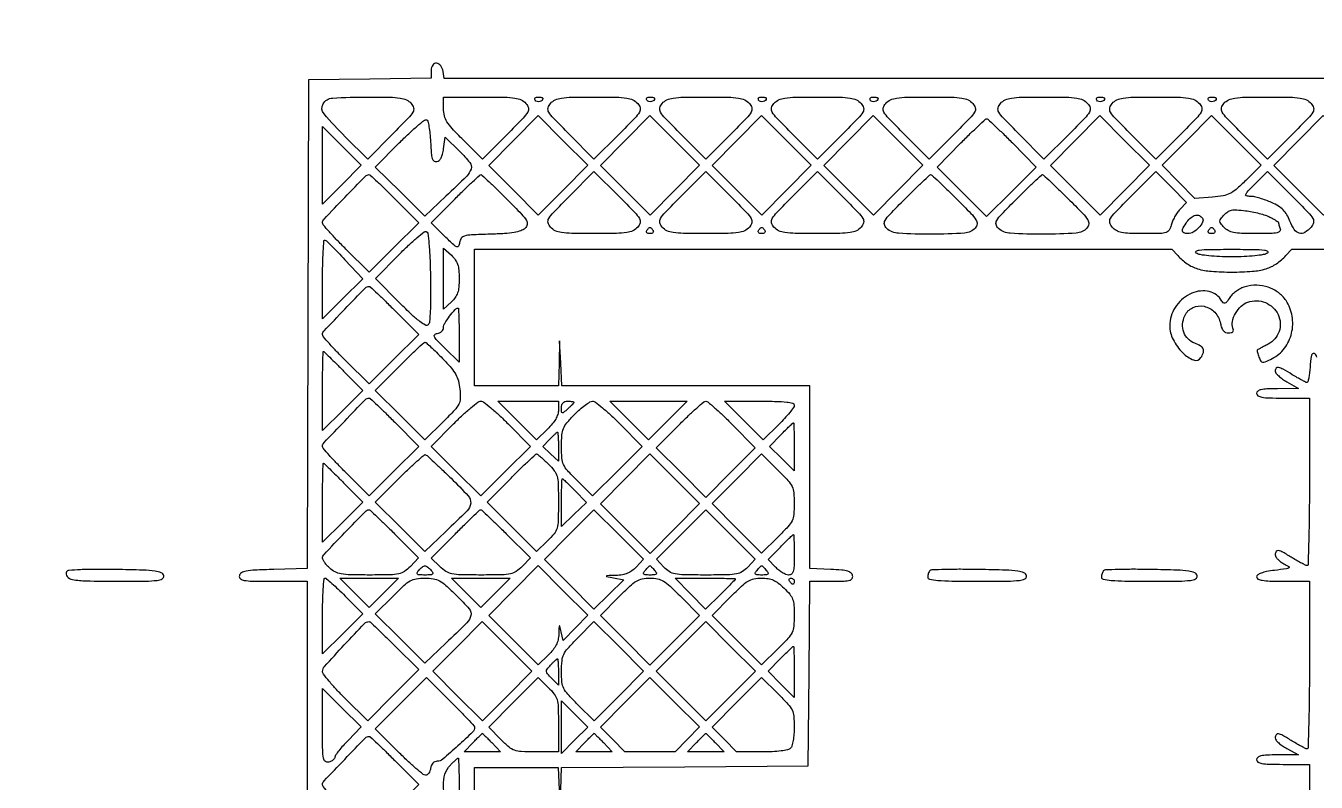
# Model space of a CAD drawing. Extents: x 0 to 836, y 5 to 589.
# Drawn here: x 97.83 to 133.01, y 493.66 to 514.28 of the extents above; entities that cross this region are included whole.
import ezdxf

# ---------------------------------------------------------------- set-up
doc = ezdxf.new("R2010")
doc.units = 0
doc.header["$MEASUREMENT"] = 0

msp = doc.modelspace()

# ---------------------------------------------------------------- linework, layer by layer
for points in [[(201.712326, 537.783562, -0.000001), (217.055896, 537.76491, -0.426088)], [(546.939, 229.3929, -0.000106), (546.943559, 250.949215, -0.000176), (546.957638, 269.095817, -0.000001), (546.976289, 285.583213, -0.415883)], [(836.0595, 588.6891), (420.497259, 588.710259, 0.000013), (261.145696, 588.714318, 0.000021), (126.989856, 588.708632), (4.934769, 588.698274, 0.19889), (4.878609, 588.675009, 0.198853), (4.855343, 588.618859), (4.83877, 516.273901, 0.000036), (4.826254, 436.744061, 0.000021), (4.8222, 342.282364), (4.8222, 95.946129), (4.469225, 95.920114, 0.031904), (4.160456, 95.877435, 0.315999), (4.075312, 95.787407, 0.415411), (4.137995, 95.703578, 0.035338), (4.43445, 95.6826), (4.8222, 95.6826), (4.8222, 50.2101), (4.8222, 4.7376), (420.462, 4.7376), (836.1018, 4.7376)], [(604.852986, 529.408162, -0.000002), (620.423836, 529.389509, -0.550615)], [(308.18842, 529.408162, -0.000002), (322.638019, 529.38951, -0.415836)], [(238.738155, 529.614638, -0.000002), (224.300981, 529.63329, -0.415836)], [(531.796111, 538.074638, -0.000002), (517.6951, 538.093291, -0.426056)], [(413.368417, 538.074638, -0.000002), (399.676779, 538.093291, -0.415815)], [(77.850638, 481.579418, -0.000002), (77.869294, 494.031443, -0.550517)], [(336.166934, 548.220763, -0.000002), (326.827688, 548.233536, -0.413812)], [(77.644162, 421.684687, -0.000002), (77.625507, 409.236574, -0.415775)], [(333.609652, 529.614638, -0.000003), (323.198363, 529.633296, -0.415688)], [(383.716206, 529.408162, -0.000003), (394.123716, 529.389504, -0.425916)], [(166.515549, 548.208, -0.000047), (132.813204, 548.211153, -0.000645)], [(164.9277, 538.056, -0.00006), (144.863593, 538.058419, -0.000101)], [(166.5351, 512.8452), (109.230368, 512.8452), (109.203334, 513.034686, 0.117178), (109.141695, 513.191275, 0.220971), (109.026792, 513.258221, 0.278484), (108.922686, 513.207853, 0.145254), (108.8802, 513.064692), (108.8802, 512.848777), (107.20935, 512.825838), (105.5385, 512.8029), (105.516838, 506.143507), (105.495176, 499.484114), (104.587241, 499.460107, 0.004595), (104.075215, 499.441859, 0.034244), (103.833477, 499.414358, 0.087488), (103.706835, 499.367228, 0.215956), (103.65095, 499.28805, 0.271434), (103.678825, 499.209461, 0.135392), (103.77809, 499.163852, 0.03688), (104.004564, 499.143911, 0.003525), (104.559397, 499.14), (105.4962, 499.14), (105.4962, 490.8492)], [(112.41659, 493.449679), (112.4334, 494.062059), (115.79625, 494.084179), (119.1591, 494.1063), (119.181509, 496.62315), (119.203918, 499.14), (119.801062, 499.14, 0.006457), (120.142227, 499.144406, 0.057252), (120.290941, 499.165394, 0.187192), (120.354965, 499.211556, 0.193464), (120.369979, 499.28805, 0.169902), (120.32636, 499.363357, 0.10733), (120.236113, 499.412118, 0.049915), (120.072848, 499.442128, 0.009548), (119.771575, 499.461115), (119.2014, 499.486131), (119.2014, 501.977965), (119.2014, 504.4698), (115.821106, 504.4698), (112.440813, 504.4698), (112.411616, 505.08315), (112.38242, 505.6965), (112.36561, 505.08315), (112.3488, 504.4698), (111.2067, 504.4698), (110.0646, 504.4698), (110.0646, 506.331), (110.0646, 508.1922), (119.568988, 508.1922), (129.073376, 508.1922), (129.234338, 508.014339, 0.060194), (129.4902, 507.792189, 0.074917), (129.774152, 507.656704, 0.055401), (130.149176, 507.586542, 0.018567), (130.707, 507.56582, 0.018567), (131.264824, 507.586542, 0.055401), (131.639848, 507.656704, 0.074917), (131.9238, 507.792189, 0.060194), (132.179662, 508.014339), (132.340624, 508.1922), (178.096112, 508.1922)], [(133.026146, 505.248165, 0.277549), (132.950722, 505.344797, 0.479493), (132.875359, 505.300878, 0.021217), (132.838515, 504.95625, -0.013731), (132.824391, 504.802385, -0.022462), (132.803027, 504.673219, -0.01844), (132.778268, 504.574488, -0.346182), (132.753915, 504.55704, -0.104965), (132.71661, 504.566726, -0.006308), (132.612972, 504.62013, -0.00923), (132.490611, 504.688074, -0.006674), (132.3567, 504.768107, 0.009059), (132.103008, 504.91809, 0.07668), (131.979424, 504.964995, 0.284194), (131.91792, 504.942954, 0.169831), (131.8914, 504.867129, 0.174943), (131.91091, 504.813075, 0.032609), (131.984592, 504.735233, 0.031428), (132.087178, 504.651457, 0.024173), (132.20865, 504.572972), (132.5259, 504.389087), (131.95485, 504.387143, 0.008975), (131.661948, 504.380888, 0.045684), (131.500449, 504.359675, 0.104993), (131.414944, 504.320344, 0.2369), (131.3838, 504.2583, 0.266366), (131.420279, 504.194683, 0.088943), (131.5248, 504.156282, 0.037256), (131.723814, 504.136275, 0.00643), (132.1029, 504.1314), (132.822, 504.1314), (132.822, 501.8472, -0.002603), (132.817441, 500.971508, -0.004348), (132.803362, 500.234759, -0.000761), (132.784441, 499.58972, -0.417363), (132.75855, 499.56564, -0.10382), (132.718812, 499.575723, -0.007062), (132.614333, 499.62873, -0.009869), (132.490945, 499.696679, -0.007234), (132.3567, 499.776707, 0.008987), (132.09805, 499.92967, 0.083999), (131.976785, 499.973728, 0.304807), (131.916403, 499.947423, 0.143022), (131.8914, 499.861802, 0.140551), (131.907508, 499.80563, 0.049303), (131.959277, 499.738523, 0.04422), (132.034052, 499.672033, 0.038972), (132.122469, 499.616534, -0.017915), (132.261706, 499.537098, -0.535353), (132.262843, 499.503128, -0.12217), (132.199638, 499.478025, -0.002658), (131.868669, 499.434885, 0.015076), (131.652075, 499.401164, 0.041712), (131.503422, 499.360347, 0.065797), (131.412633, 499.312763, 0.243826), (131.3838, 499.257152, 0.291918), (131.420454, 499.19972, 0.068406), (131.534772, 499.164596, 0.03341), (131.740474, 499.145057, 0.006976), (132.1029, 499.14), (132.822, 499.14), (132.822, 496.8558, -0.002603), (132.81744, 495.979957, -0.004341), (132.803362, 495.242711, -0.000758), (132.784441, 494.596968, -0.407208), (132.75855, 494.572033, -0.111035), (132.718791, 494.581259, -0.00754), (132.614333, 494.633565, -0.010506), (132.490946, 494.701025, -0.007675), (132.3567, 494.780893, 0.00846), (132.095431, 494.935778, 0.082579), (131.975375, 494.980068, 0.307657), (131.916, 494.954381, 0.142341), (131.8914, 494.869721, 0.168972), (131.911957, 494.810627, 0.03918), (131.984592, 494.732327, 0.036138), (132.087199, 494.650644, 0.0286), (132.20865, 494.57736), (132.5259, 494.409878), (131.95485, 494.406139, 0.009031), (131.662458, 494.398942, 0.045588), (131.500748, 494.377177, 0.104163), (131.414975, 494.337583, 0.236978), (131.3838, 494.2755, 0.266366), (131.420279, 494.211883, 0.088943), (131.5248, 494.173482, 0.037256), (131.723814, 494.153475, 0.00643), (132.1029, 494.1486), (132.822, 494.1486), (132.822, 488.3535)]]:
    msp.add_lwpolyline(points, format="xyb")
for points in [[(108.333185, 512.165213, -0.122831), (108.398845, 512.042445, -0.20072), (108.381528, 511.927467, -0.055826), (108.254316, 511.762605, -0.00343), (107.819534, 511.319215), (107.149874, 510.645605), (106.534537, 511.256835, -0.020223), (105.959184, 511.876534, -0.316289), (105.93315, 512.149173, -0.253843), (106.19079, 512.309321, -0.014742), (107.149708, 512.3376, -0.004184), (107.75341, 512.332549, -0.031988), (108.036085, 512.30969, -0.072638), (108.205698, 512.259137, -0.100472)], [(111.463385, 512.165213, -0.122802), (111.529052, 512.04245, -0.200738), (111.511746, 511.927485, -0.055837), (111.384564, 511.762654, -0.003431), (110.949876, 511.319358), (110.280359, 510.645891), (109.749479, 511.172052, -0.009228), (109.452714, 511.477239, -0.048154), (109.309681, 511.66279, -0.081076), (109.241637, 511.824319, -0.059291), (109.2186, 512.017906), (109.2186, 512.3376), (110.262988, 512.3376, -0.004073), (110.877909, 512.33259, -0.031595), (111.16411, 512.3098, -0.072315), (111.335257, 512.259284, -0.101305)], [(111.9258, 512.300293, -0.211827), (111.901808, 512.246202, -0.127879), (111.838585, 512.213171, -0.122608), (111.765224, 512.214412, -0.191362), (111.715153, 512.25162, -0.136093), (111.705656, 512.284272, -0.190788), (111.716367, 512.312343, -0.140899), (111.747317, 512.331288, -0.067432), (111.793907, 512.3376, -0.026751), (111.844446, 512.334894, -0.042195), (111.887056, 512.326641, -0.051652), (111.917087, 512.314686, -0.279105)], [(114.509614, 512.164517, -0.1221), (114.575724, 512.041337, -0.202118), (114.558442, 511.92644, -0.05597), (114.430847, 511.762028, -0.0034), (113.992661, 511.317843), (113.31907, 510.644252), (112.648739, 511.318539, -0.003427), (112.213511, 511.762376, -0.055773), (112.086158, 511.927379, -0.200635), (112.068786, 512.042422, -0.122971), (112.134415, 512.165213, -0.10066), (112.262046, 512.25917, -0.072566), (112.432005, 512.309715, -0.031899), (112.715473, 512.332558, -0.004158), (113.3217, 512.3376, -0.004148), (113.928859, 512.332563, -0.032035), (114.211928, 512.309688, -0.073036), (114.381661, 512.258945, -0.100062)], [(114.9714, 512.300293, -0.211827), (114.947408, 512.246202, -0.127879), (114.884185, 512.213171, -0.122608), (114.810824, 512.214412, -0.191362), (114.760753, 512.25162, -0.136093), (114.751256, 512.284272, -0.190788), (114.761967, 512.312343, -0.140899), (114.792917, 512.331288, -0.067432), (114.839507, 512.3376, -0.026751), (114.890046, 512.334894, -0.042195), (114.932656, 512.326641, -0.051652), (114.962687, 512.314686, -0.279105)], [(117.555214, 512.164517, -0.1221), (117.621324, 512.041337, -0.202118), (117.604042, 511.92644, -0.05597), (117.476447, 511.762028, -0.0034), (117.038261, 511.317843), (116.36467, 510.644252), (115.694339, 511.318539, -0.003427), (115.259111, 511.762376, -0.055773), (115.131758, 511.927379, -0.200635), (115.114386, 512.042422, -0.122971), (115.180015, 512.165213, -0.10066), (115.307646, 512.25917, -0.072566), (115.477605, 512.309715, -0.031899), (115.761073, 512.332558, -0.004158), (116.3673, 512.3376, -0.004148), (116.974459, 512.332563, -0.032035), (117.257528, 512.309688, -0.073036), (117.427261, 512.258945, -0.100062)], [(118.017, 512.300293, -0.211827), (117.993008, 512.246202, -0.127879), (117.929785, 512.213171, -0.122608), (117.856424, 512.214412, -0.191362), (117.806353, 512.25162, -0.136093), (117.796856, 512.284272, -0.190788), (117.807567, 512.312343, -0.140899), (117.838517, 512.331288, -0.067432), (117.885107, 512.3376, -0.026751), (117.935646, 512.334894, -0.042195), (117.978256, 512.326641, -0.051652), (118.008287, 512.314686, -0.279105)], [(120.600814, 512.164517, -0.1221), (120.666924, 512.041337, -0.202118), (120.649642, 511.92644, -0.05597), (120.522047, 511.762028, -0.0034), (120.083861, 511.317843), (119.41027, 510.644252), (118.739939, 511.318539, -0.003427), (118.304711, 511.762376, -0.055773), (118.177358, 511.927379, -0.200635), (118.159986, 512.042422, -0.122971), (118.225615, 512.165213, -0.10066), (118.353246, 512.25917, -0.072566), (118.523205, 512.309715, -0.031899), (118.806673, 512.332558, -0.004158), (119.4129, 512.3376, -0.004148), (120.020059, 512.332563, -0.032035), (120.303128, 512.309688, -0.073036), (120.472861, 512.258945, -0.100062)], [(121.0626, 512.300293, -0.211827), (121.038608, 512.246202, -0.127879), (120.975385, 512.213171, -0.122608), (120.902024, 512.214412, -0.191362), (120.851953, 512.25162, -0.136093), (120.842456, 512.284272, -0.190788), (120.853167, 512.312343, -0.140899), (120.884117, 512.331288, -0.067432), (120.930707, 512.3376, -0.026751), (120.981246, 512.334894, -0.042195), (121.023856, 512.326641, -0.051652), (121.053887, 512.314686, -0.279105)], [(123.646414, 512.164517, -0.1221), (123.712524, 512.041337, -0.202118), (123.695242, 511.92644, -0.05597), (123.567647, 511.762028, -0.0034), (123.129461, 511.317843), (122.45587, 510.644252), (121.785539, 511.318539, -0.003427), (121.350311, 511.762376, -0.055773), (121.222958, 511.927379, -0.200635), (121.205586, 512.042422, -0.122971), (121.271215, 512.165213, -0.10066), (121.398846, 512.25917, -0.072566), (121.568805, 512.309715, -0.031899), (121.852273, 512.332558, -0.004158), (122.4585, 512.3376, -0.004148), (123.065659, 512.332563, -0.032035), (123.348728, 512.309688, -0.073036), (123.518461, 512.258945, -0.100062)], [(126.776614, 512.164517, -0.1221), (126.842724, 512.041337, -0.202118), (126.825442, 511.92644, -0.05597), (126.697847, 511.762028, -0.0034), (126.259661, 511.317843), (125.58607, 510.644252), (124.915739, 511.318539, -0.003427), (124.480511, 511.762376, -0.055773), (124.353158, 511.927379, -0.200635), (124.335786, 512.042422, -0.122971), (124.401415, 512.165213, -0.10066), (124.529046, 512.25917, -0.072566), (124.699005, 512.309715, -0.031899), (124.982473, 512.332558, -0.004158), (125.5887, 512.3376, -0.004148), (126.195859, 512.332563, -0.032035), (126.478928, 512.309688, -0.073036), (126.648661, 512.258945, -0.100062)], [(127.2384, 512.300293, -0.211827), (127.214408, 512.246202, -0.127879), (127.151185, 512.213171, -0.122608), (127.077824, 512.214412, -0.191362), (127.027753, 512.25162, -0.136093), (127.018256, 512.284272, -0.190788), (127.028967, 512.312343, -0.140899), (127.059917, 512.331288, -0.067432), (127.106507, 512.3376, -0.026751), (127.157046, 512.334894, -0.042195), (127.199656, 512.326641, -0.051652), (127.229687, 512.314686, -0.279105)], [(129.822214, 512.164517, -0.1221), (129.888324, 512.041337, -0.202118), (129.871042, 511.92644, -0.05597), (129.743447, 511.762028, -0.0034), (129.305261, 511.317843), (128.63167, 510.644252), (127.961339, 511.318539, -0.003427), (127.526111, 511.762376, -0.055773), (127.398758, 511.927379, -0.200635), (127.381386, 512.042422, -0.122971), (127.447015, 512.165213, -0.10066), (127.574646, 512.25917, -0.072566), (127.744605, 512.309715, -0.031899), (128.028073, 512.332558, -0.004158), (128.6343, 512.3376, -0.004148), (129.241459, 512.332563, -0.032035), (129.524528, 512.309688, -0.073036), (129.694261, 512.258945, -0.100062)], [(130.284, 512.300293, -0.211827), (130.260008, 512.246202, -0.127879), (130.196785, 512.213171, -0.122608), (130.123424, 512.214412, -0.191362), (130.073353, 512.25162, -0.136093), (130.063856, 512.284272, -0.190788), (130.074567, 512.312343, -0.140899), (130.105517, 512.331288, -0.067432), (130.152107, 512.3376, -0.026751), (130.202646, 512.334894, -0.042195), (130.245256, 512.326641, -0.051652), (130.275287, 512.314686, -0.279105)], [(132.867814, 512.164517, -0.1221), (132.933924, 512.041337, -0.202118), (132.916642, 511.92644, -0.05597), (132.789047, 511.762028, -0.0034), (132.350861, 511.317843), (131.67727, 510.644252), (131.006939, 511.318539, -0.003427), (130.571711, 511.762376, -0.055773), (130.444358, 511.927379, -0.200635), (130.426986, 512.042422, -0.122971), (130.492615, 512.165213, -0.10066), (130.620246, 512.25917, -0.072566), (130.790205, 512.309715, -0.031899), (131.073673, 512.332558, -0.004158), (131.6799, 512.3376, -0.004148), (132.287059, 512.332563, -0.032035), (132.570128, 512.309688, -0.073036), (132.739861, 512.258945, -0.100062)], [(108.863039, 511.119873, 0.007684), (108.881743, 510.805693, 0.056957), (108.909801, 510.658706, 0.167456), (108.957962, 510.593239, 0.20081), (109.032239, 510.577534, 0.138213), (109.097366, 510.610018, 0.084675), (109.150647, 510.678035, 0.061199), (109.191349, 510.781952, 0.029648), (109.2186, 510.9223), (109.2609, 511.239661), (109.659295, 510.85135, -0.029821), (109.933359, 510.550348, -0.249551), (109.966946, 510.375574, -0.123618), (109.848312, 510.179998, -0.005695), (109.283946, 509.63475), (108.706242, 509.0892), (108.031764, 509.759721), (107.357287, 510.430243), (108.011503, 511.088318, -0.008171), (108.268472, 511.338491, -0.012708), (108.498832, 511.544745, -0.006913), (108.696125, 511.707911, -0.254199), (108.751809, 511.718005, -0.255663), (108.786875, 511.680489, -0.016801), (108.819996, 511.530593, -0.02104), (108.847166, 511.340254, -0.013905)], [(124.723591, 511.087821), (125.377313, 510.430243), (124.700457, 509.757356), (124.0236, 509.084469), (123.346743, 509.757356), (122.669887, 510.430243), (123.323609, 511.087821, -0.00331), (123.577535, 511.339887, -0.005234), (123.798891, 511.552236, -0.001538), (123.992865, 511.733337, -0.189215), (124.0236, 511.7454, -0.189215), (124.054335, 511.733337, -0.001538), (124.248309, 511.552236, -0.005234), (124.469665, 511.339887, -0.00331)], [(131.086876, 510.062055, -0.014388), (130.827393, 509.821432, -0.064214), (130.655337, 509.706062, -0.074036), (130.471527, 509.646244, -0.02296), (130.182175, 509.611087), (129.69965, 509.57483), (129.254014, 510.026072), (128.808378, 510.477314), (129.481424, 511.154331), (130.15447, 511.831348), (130.831761, 511.154057), (131.509052, 510.476766)], [(107.888191, 509.565021), (108.541913, 508.907443), (107.865123, 508.234623), (107.188333, 507.561802), (106.553767, 508.192134, -0.006272), (106.310589, 508.439826, -0.009458), (106.105604, 508.662194, -0.004832), (105.938915, 508.853724, -0.178485), (105.9192, 508.907193, -0.192259), (105.960519, 509.010678, -0.001907), (106.52223, 509.597452, -0.001843), (107.089416, 510.181121, -0.201678), (107.188067, 510.2226, -0.189182), (107.218886, 510.210507, -0.001546), (107.41287, 510.029436, -0.005248), (107.634255, 509.817087, -0.003319)], [(110.936962, 509.561832, -0.003781), (111.347082, 509.143006, -0.051657), (111.478349, 508.975297, -0.191771), (111.49858, 508.865336, -0.160928), (111.439691, 508.761549, -0.101699), (111.32394, 508.693282, -0.040022), (111.143734, 508.647238, -0.026504), (110.880385, 508.616242, -0.008375), (110.484714, 508.597466, 0.004176), (109.977393, 508.577661, 0.054565), (109.791487, 508.548347, 0.171139), (109.701645, 508.486299, 0.122323), (109.655491, 508.37206, -0.070707), (109.625949, 508.269976, -0.40521), (109.578446, 508.251116, -0.091833), (109.49437, 508.305623, -0.00442), (109.252804, 508.538546), (108.878525, 508.905872), (109.533028, 509.564236, -0.003306), (109.787254, 509.816603, -0.005228), (110.008862, 510.029206, -0.001534), (110.203063, 510.210535, -0.189229), (110.2338, 510.2226, -0.18927), (110.264544, 510.21053, -0.001524), (110.45944, 510.028499, -0.00521), (110.681819, 509.815121, -0.003294)], [(114.509614, 508.788283, -0.100062), (114.381661, 508.693855, -0.073036), (114.211928, 508.643112, -0.032035), (113.928859, 508.620237, -0.004148), (113.3217, 508.6152, -0.004158), (112.715473, 508.620242, -0.031899), (112.432005, 508.643085, -0.072566), (112.262046, 508.69363, -0.10066), (112.134415, 508.787587, -0.122971), (112.068786, 508.910378, -0.200635), (112.086158, 509.025421, -0.055773), (112.213511, 509.190424, -0.003427), (112.648739, 509.634261), (113.31907, 510.308548), (113.992661, 509.634957, -0.0034), (114.430847, 509.190772, -0.05597), (114.558442, 509.02636, -0.202118), (114.575724, 508.911463, -0.1221)], [(117.555214, 508.788283, -0.100062), (117.427261, 508.693855, -0.073036), (117.257528, 508.643112, -0.032035), (116.974459, 508.620237, -0.004148), (116.3673, 508.6152, -0.004158), (115.761073, 508.620242, -0.031899), (115.477605, 508.643085, -0.072566), (115.307646, 508.69363, -0.10066), (115.180015, 508.787587, -0.122971), (115.114386, 508.910378, -0.200635), (115.131758, 509.025421, -0.055773), (115.259111, 509.190424, -0.003427), (115.694339, 509.634261), (116.36467, 510.308548), (117.038261, 509.634957, -0.0034), (117.476447, 509.190772, -0.05597), (117.604042, 509.02636, -0.202118), (117.621324, 508.911463, -0.1221)], [(120.600814, 508.788283, -0.100062), (120.472861, 508.693855, -0.073036), (120.303128, 508.643112, -0.032035), (120.020059, 508.620237, -0.004148), (119.4129, 508.6152, -0.004158), (118.806673, 508.620242, -0.031899), (118.523205, 508.643085, -0.072566), (118.353246, 508.69363, -0.10066), (118.225615, 508.787587, -0.122971), (118.159986, 508.910378, -0.200635), (118.177358, 509.025421, -0.055773), (118.304711, 509.190424, -0.003427), (118.739939, 509.634261), (119.41027, 510.308548), (120.083861, 509.634957, -0.0034), (120.522047, 509.190772, -0.05597), (120.649642, 509.02636, -0.202118), (120.666924, 508.911463, -0.1221)], [(123.19465, 509.57115, -0.004145), (123.59632, 509.16516, -0.049961), (123.733014, 508.9933, -0.168757), (123.760973, 508.877909, -0.161102), (123.71216, 508.76745, -0.19588), (123.421905, 508.627823, -0.014413), (122.521223, 508.598374, -0.015267), (121.623151, 508.622331, -0.171235), (121.298684, 508.758132, -0.151641), (121.236213, 508.863724, -0.199808), (121.253983, 508.973028, -0.05311), (121.382707, 509.138303, -0.003657), (121.797638, 509.561832, -0.00302), (122.052508, 509.815128, -0.004798), (122.274027, 510.028499, -0.001295), (122.468627, 510.211423, -0.190218), (122.496944, 510.2226, -0.188666), (122.525312, 510.211501, -0.001307), (122.71939, 510.031236, -0.004806), (122.940394, 509.820872, -0.003027)], [(126.24025, 509.57115, -0.004145), (126.64192, 509.16516, -0.049961), (126.778614, 508.9933, -0.168757), (126.806573, 508.877909, -0.161102), (126.75776, 508.76745, -0.19588), (126.467505, 508.627823, -0.014413), (125.566823, 508.598374, -0.015267), (124.668751, 508.622331, -0.171235), (124.344284, 508.758132, -0.151641), (124.281813, 508.863724, -0.199808), (124.299583, 508.973028, -0.05311), (124.428307, 509.138303, -0.003657), (124.843238, 509.561832, -0.00302), (125.098108, 509.815128, -0.004798), (125.319627, 510.028499, -0.001295), (125.514227, 510.211423, -0.190218), (125.542544, 510.2226, -0.188666), (125.570912, 510.211501, -0.001307), (125.76499, 510.031236, -0.004806), (125.985994, 509.820872, -0.003027)], [(129.292432, 509.273632, 0.036318), (129.219163, 509.182733, 0.024017), (129.148141, 509.068892, 0.024192), (129.089497, 508.950938, 0.042459), (129.0544, 508.84785, -0.073889), (128.997949, 508.710826, -0.185438), (128.914348, 508.645164, -0.070036), (128.755257, 508.619615, -0.004847), (128.299841, 508.6152, -0.008154), (127.913567, 508.6215, -0.041732), (127.700645, 508.646318, -0.076221), (127.560606, 508.697689, -0.083062), (127.447015, 508.787587, -0.122933), (127.381378, 508.910372, -0.200658), (127.398735, 509.025397, -0.055788), (127.52605, 509.190362, -0.003428), (127.961156, 509.634078), (128.631305, 510.30818), (129.052013, 509.887472), (129.472721, 509.466764)], [(132.867814, 508.788283, -0.074182), (132.695861, 508.647189, -0.208021), (132.544677, 508.6276, -0.177624), (132.410448, 508.72607, -0.05305), (132.291219, 508.954922, 0.036889), (132.206916, 509.130321, 0.064386), (132.109405, 509.25849, 0.061247), (131.978953, 509.361731, 0.03029), (131.791936, 509.460664, 0.018409), (131.636647, 509.524352, 0.01689), (131.472606, 509.578461, 0.017172), (131.323012, 509.616738, 0.051847), (131.218581, 509.628542, -0.047979), (131.106531, 509.640332, -0.458447), (131.085848, 509.677277, -0.102351), (131.129814, 509.748453, -0.00404), (131.34315, 509.97049), (131.675239, 510.310579), (132.349845, 509.635973, -0.003394), (132.788704, 509.191115, -0.05589), (132.916512, 509.026491, -0.201991), (132.933877, 508.911498, -0.12231)], [(129.906595, 509.032869, -0.261323), (129.911236, 508.92337, -0.072958), (129.808669, 508.778019, -0.067463), (129.656476, 508.655974, -0.136128), (129.509488, 508.6152, -0.078499), (129.401297, 508.632291, -0.304212), (129.361394, 508.682989, -0.151357), (129.381942, 508.773077, -0.021584), (129.485097, 508.934776, -0.065873), (129.595263, 509.054806, -0.117541), (129.714545, 509.114301, -0.159512), (129.823065, 509.104759, -0.154502)], [(131.74335, 509.066823, -0.010628), (131.832506, 509.019363, -0.016152), (131.907659, 508.974036, -0.010809), (131.966811, 508.933858, -0.242741), (131.976, 508.916047, 0.066659), (131.978674, 508.896079, 0.008008), (131.991084, 508.853284, 0.009418), (132.007688, 508.802691, 0.007617), (132.027351, 508.749019, -0.274775), (132.015718, 508.681213, -0.167957), (131.943605, 508.638789, -0.044687), (131.766539, 508.619296, -0.005084), (131.363663, 508.6152, -0.007848), (130.96829, 508.621406, -0.040294), (130.750526, 508.645884, -0.074429), (130.608414, 508.696324, -0.086612), (130.4955, 508.7844, -0.020822), (130.405311, 508.892806, -0.165251), (130.384795, 508.953745, -0.164165), (130.405578, 509.014774, -0.020481), (130.496449, 509.123849, -0.061548), (130.596607, 509.210337, -0.098901), (130.700524, 509.253319, -0.065518), (130.841959, 509.262409, -0.015048), (131.080611, 509.239244, -0.017366), (131.262333, 509.209623, -0.014554), (131.452702, 509.165968, -0.014802), (131.624429, 509.11582, -0.038566)], [(108.861461, 507.430501, -0.005456), (108.865879, 506.91124, -0.011917), (108.855438, 506.513402, -0.008986), (108.834871, 506.211606, -0.17665), (108.796217, 506.128577, -0.337463), (108.723087, 506.118683, -0.034532), (108.567977, 506.221528, -0.025156), (108.3481, 506.408548, -0.007586), (108.033141, 506.714135), (107.358872, 507.3885), (108.008061, 508.046058, -0.008639), (108.263407, 508.29591, -0.013391), (108.493084, 508.501647, -0.007612), (108.689537, 508.663279, -0.253717), (108.747575, 508.673618, -0.28929), (108.788816, 508.623336, -0.008092), (108.820299, 508.331715, -0.012578), (108.84587, 507.94604, -0.005407)], [(114.9291, 508.6998, -0.146489), (114.93773, 508.667703, -0.191582), (114.925817, 508.640051, -0.134005), (114.893114, 508.621372, -0.063222), (114.8445, 508.6152, -0.063222), (114.795886, 508.621372, -0.134005), (114.763183, 508.640051, -0.191582), (114.75127, 508.667703, -0.146489), (114.7599, 508.6998, -0.025622), (114.782288, 508.732189, -0.032351), (114.806319, 508.759549, -0.033983), (114.828705, 508.779082, -0.163822), (114.8445, 508.7844, -0.163822), (114.860295, 508.779082, -0.033983), (114.882681, 508.759549, -0.032351), (114.906712, 508.732189, -0.025622)], [(117.9747, 508.6998, -0.146489), (117.98333, 508.667703, -0.191582), (117.971417, 508.640051, -0.134005), (117.938714, 508.621372, -0.063222), (117.8901, 508.6152, -0.063222), (117.841486, 508.621372, -0.134005), (117.808783, 508.640051, -0.191582), (117.79687, 508.667703, -0.146489), (117.8055, 508.6998, -0.025622), (117.827888, 508.732189, -0.032351), (117.851919, 508.759549, -0.033983), (117.874305, 508.779082, -0.163822), (117.8901, 508.7844, -0.163822), (117.905895, 508.779082, -0.033983), (117.928281, 508.759549, -0.032351), (117.952312, 508.732189, -0.025622)], [(130.2417, 508.6998, -0.146489), (130.25033, 508.667703, -0.191582), (130.238417, 508.640051, -0.134005), (130.205714, 508.621372, -0.063222), (130.1571, 508.6152, -0.063222), (130.108486, 508.621372, -0.134005), (130.075783, 508.640051, -0.191582), (130.06387, 508.667703, -0.146489), (130.0725, 508.6998, -0.025622), (130.094888, 508.732189, -0.032351), (130.118919, 508.759549, -0.033983), (130.141305, 508.779082, -0.163822), (130.1571, 508.7844, -0.163822), (130.172895, 508.779082, -0.033983), (130.195281, 508.759549, -0.032351), (130.219312, 508.732189, -0.025622)], [(106.530492, 507.902852), (107.014884, 507.379533), (106.467042, 506.83656), (105.9192, 506.293588), (105.9192, 507.369794, -0.005529), (105.923756, 507.781778, -0.00933), (105.937838, 508.126952, -0.003505), (105.957057, 508.41576, -0.438306), (105.98265, 508.436085, -0.151568), (106.022447, 508.416573, -0.003796), (106.169752, 508.275358, -0.00782), (106.34027, 508.104112, -0.00521)], [(109.6416, 507.3885, -0.01996), (109.632256, 507.154537, -0.060554), (109.600543, 506.998723, -0.07653), (109.537483, 506.875955, -0.047368), (109.4301, 506.754), (109.2186, 506.555306), (109.2186, 507.3885), (109.2186, 508.221694), (109.4301, 508.023, -0.047368), (109.537483, 507.901045, -0.07653), (109.600543, 507.778277, -0.060554), (109.632256, 507.622463, -0.01996)], [(131.6799, 508.083877, -0.094341), (131.565686, 508.040957, -0.016423), (131.336557, 508.009018, -0.016145), (131.046044, 507.987665, -0.01027), (130.707, 507.9807, -0.01027), (130.367956, 507.987665, -0.016145), (130.077443, 508.009018, -0.016423), (129.848314, 508.040957, -0.094341), (129.7341, 508.083877, -0.524945), (129.731374, 508.13216, -0.139578), (129.81816, 508.167127, -0.023514), (130.097265, 508.183512, -0.002905), (130.707, 508.187055, -0.002905), (131.316735, 508.183512, -0.023514), (131.59584, 508.167127, -0.139578), (131.682626, 508.13216, -0.524945)], [(107.888191, 506.519421), (108.541913, 505.861843), (107.865123, 505.189023), (107.188333, 504.516202), (106.553767, 505.146534, -0.006272), (106.310589, 505.394226, -0.009458), (106.105604, 505.616594, -0.004832), (105.938915, 505.808124, -0.178485), (105.9192, 505.861593, -0.192259), (105.960519, 505.965078, -0.001907), (106.52223, 506.551852, -0.001843), (107.089416, 507.135521, -0.201678), (107.188067, 507.177, -0.189182), (107.218886, 507.164907, -0.001546), (107.41287, 506.983836, -0.005248), (107.634255, 506.771487, -0.003319)], [(131.06699, 507.166189, 0.048999), (130.951722, 507.120669, 0.03454), (130.832363, 507.04862, 0.035001), (130.726778, 506.96287, 0.05974), (130.65374, 506.876047, -0.011552), (130.562782, 506.743986, -0.189773), (130.518461, 506.715611, -0.271529), (130.47546, 506.730624, -0.023408), (130.401474, 506.826385, 0.211093), (130.035213, 507.047781, 0.153403), (129.560369, 506.96294, 0.129568), (129.16174, 506.599731, 0.144874), (129.015316, 506.102551, 0.118743), (129.105688, 505.729569, 0.075627), (129.368231, 505.365721, 0.104789), (129.663089, 505.17002, 0.360451), (129.865763, 505.23601, 0.058537), (129.931089, 505.372226, 0.187349), (129.927114, 505.471102, 0.160649), (129.855591, 505.55116, 0.040558), (129.695618, 505.626863, -0.107945), (129.51378, 505.744956, -0.108648), (129.39826, 505.927864, -0.103734), (129.366982, 506.149604, -0.090479), (129.424386, 506.377205, -0.175419), (129.63872, 506.596117, -0.166765), (129.94868, 506.632917, -0.150308), (130.23989, 506.46976, -0.142024), (130.397064, 506.16753, 0.036534), (130.430434, 506.047158, 0.090483), (130.476054, 505.968204, 0.120338), (130.537468, 505.923722, 0.097136), (130.61763, 505.908, 0.049538), (130.691026, 505.91529, 0.157244), (130.733554, 505.939074, 0.197701), (130.748569, 505.979138, 0.083848), (130.737011, 506.036419, -0.147101), (130.723272, 506.220988, -0.075242), (130.807591, 506.439674, -0.072203), (130.958637, 506.633347, -0.107624), (131.141155, 506.745212, -0.182238), (131.621162, 506.733165, -0.185988), (131.968715, 506.407182, -0.197143), (131.996447, 505.948198, -0.195315), (131.694005, 505.59967, 0.002093), (131.58969, 505.546092, 0.003032), (131.49805, 505.49783, 0.001553), (131.420759, 505.456215, 0.050235), (131.403133, 505.444223, 0.2614), (131.397138, 505.428378, 0.016535), (131.406521, 505.377613, 0.020895), (131.423003, 505.315057, 0.013728), (131.44692, 505.244509, 0.039093), (131.495735, 505.138759, 0.24682), (131.543885, 505.107472, 0.130591), (131.616955, 505.119823, 0.008927), (131.808288, 505.211077, 0.116211), (132.142477, 505.489299, 0.103036), (132.335517, 505.899554, 0.100295), (132.351505, 506.362376, 0.104035), (132.184989, 506.788259, 0.088767), (131.979398, 507.005825, 0.077816), (131.701868, 507.150768, 0.07552), (131.385391, 507.206798, 0.075811)], [(109.6416, 505.848086), (109.6416, 505.111371), (109.256183, 505.488536, -0.006177), (109.037263, 505.708129, -0.072484), (108.966586, 505.805719, -0.338484), (108.97584, 505.859412, -0.149384), (109.044683, 505.892734, 0.073301), (109.111144, 505.913332, 0.077254), (109.167512, 505.951986, 0.08483), (109.20541, 506.002228, 0.119817), (109.2186, 506.056481, -0.140168), (109.250802, 506.169094, -0.021378), (109.383982, 506.363849, -0.018439), (109.532427, 506.547638, -0.216937), (109.614047, 506.5848, -0.401716), (109.62525, 506.574067, -0.001368), (109.633506, 506.36839, -0.005841), (109.63962, 506.130576, -0.003505)], [(109.1906, 505.21005, -0.014391), (109.423188, 504.956444, -0.050158), (109.550893, 504.774959, -0.065103), (109.622176, 504.597994, -0.037468), (109.662935, 504.371443, -0.031926), (109.672823, 504.119791, -0.113148), (109.63312, 503.964232, -0.071146), (109.520357, 503.80537, -0.007827), (109.20704, 503.485461), (108.710331, 502.993935), (108.033809, 503.666489), (107.357287, 504.339043), (108.011009, 504.996621, -0.003374), (108.264999, 505.248686, -0.00533), (108.486557, 505.461036, -0.001594), (108.680604, 505.641931, -0.18899), (108.711905, 505.6542, -0.185731), (108.742182, 505.642552, -0.003358), (108.871981, 505.523731, -0.007856), (109.021803, 505.380276, -0.005104)], [(106.492778, 504.869289), (107.019168, 504.338178), (106.469184, 503.793083), (105.9192, 503.247988), (105.9192, 504.324194, -0.002054), (105.920896, 504.736864, -0.003426), (105.926131, 505.084264, -0.000473), (105.933145, 505.390978, -0.407257), (105.942794, 505.4004, -0.193708), (105.958794, 505.39396, -0.000647), (106.114084, 505.244386, -0.003383), (106.289276, 505.072901, -0.002097)], [(107.888191, 503.473821), (108.541913, 502.816243), (107.865123, 502.143423), (107.188333, 501.470602), (106.553767, 502.100934, -0.006272), (106.310589, 502.348626, -0.009458), (106.105604, 502.570994, -0.004832), (105.938915, 502.762524, -0.178485), (105.9192, 502.815993, -0.192259), (105.960519, 502.919478, -0.001907), (106.52223, 503.506252, -0.001843), (107.089416, 504.089921, -0.201678), (107.188067, 504.1314, -0.189182), (107.218886, 504.119307, -0.001546), (107.41287, 503.938236, -0.005248), (107.634255, 503.725887, -0.003319)], [(110.976165, 503.431463), (111.587395, 502.816126), (110.910598, 502.143298), (110.2338, 501.470469), (109.557002, 502.143298), (108.880205, 502.816126), (109.491435, 503.431463, -0.009979), (109.735134, 503.667198, -0.014181), (109.961637, 503.866045, -0.010142), (110.155806, 504.020453, -0.164341), (110.2338, 504.0468, -0.164341), (110.311794, 504.020453, -0.010142), (110.505963, 503.866045, -0.014181), (110.732466, 503.667198, -0.009979)], [(112.3488, 503.809596, -0.075054), (112.33029, 503.686978, -0.053992), (112.275329, 503.559666, -0.044839), (112.182801, 503.425867, -0.026599), (112.050817, 503.283575), (111.752834, 502.994758), (111.226813, 503.520779), (110.700792, 504.0468), (111.524796, 504.0468), (112.3488, 504.0468)], [(112.7718, 504.017612, -0.180624), (112.765266, 504.000114, -0.008331), (112.722097, 503.952018, -0.012942), (112.66743, 503.896089, -0.008839), (112.6026, 503.8353, -0.007247), (112.491145, 503.737335, -0.222937), (112.456415, 503.727803, -0.349021), (112.436651, 503.74996, -0.014191), (112.4334, 503.864488, -0.061622), (112.443531, 503.946377, -0.126147), (112.474179, 504.002861, -0.133516), (112.526831, 504.035668, -0.07307), (112.6026, 504.0468, -0.016222), (112.667462, 504.044695, -0.026491), (112.722097, 504.038226, -0.024733), (112.763099, 504.029045, -0.337243)], [(114.021765, 503.431463), (114.632995, 502.816126), (113.956802, 502.143898), (113.280608, 501.471671), (112.857004, 501.888905, -0.012159), (112.594579, 502.160268, -0.078867), (112.489586, 502.318123, -0.089629), (112.444969, 502.492319, -0.017992), (112.4334, 502.813717, -0.017013), (112.444038, 503.126261, -0.080232), (112.4845, 503.300508, -0.080149), (112.577776, 503.453246, -0.016957), (112.789414, 503.684048, -0.017185), (112.935438, 503.822949, -0.021845), (113.079787, 503.940242, -0.020519), (113.206206, 504.026292, -0.140057), (113.277982, 504.0468, -0.163936), (113.356693, 504.02028, -0.010303), (113.551146, 503.866045, -0.014309), (113.777964, 503.667196, -0.010086)], [(117.086466, 503.412233), (117.716798, 502.777667), (117.043364, 502.100259), (116.36993, 501.422852), (115.693196, 502.099585), (115.016463, 502.776319), (115.647464, 503.411559, -0.006568), (115.895706, 503.654989, -0.009857), (116.119204, 503.860198, -0.005223), (116.311516, 504.026369, -0.177366), (116.3673, 504.0468, -0.177339), (116.423077, 504.026375, -0.005232), (116.615199, 503.860396, -0.009866), (116.838481, 503.655405, -0.006575)], [(118.7784, 503.93787, -0.157445), (118.758122, 503.875068, -0.013329), (118.653798, 503.73821, -0.016651), (118.5167, 503.579113, -0.012103), (118.354224, 503.411142), (117.930048, 502.993344), (117.40332, 503.520072), (116.876592, 504.0468), (117.827496, 504.0468, -0.005253), (118.297037, 504.041867, -0.023266), (118.572622, 504.023227, -0.037044), (118.736918, 503.991951, -0.339352)], [(118.7784, 502.802931), (118.7784, 502.151261), (118.439793, 502.481902), (118.101186, 502.812543), (118.414663, 503.133571, -0.003747), (118.536636, 503.256625, -0.00589), (118.643437, 503.360298, -0.001922), (118.736749, 503.448087, -0.190005), (118.753269, 503.4546, -0.40128), (118.763483, 503.444829, -0.001454), (118.771018, 503.263172, -0.006022), (118.776594, 503.05281, -0.003614)], [(112.3488, 502.805353), (112.3488, 502.409906), (112.136826, 502.609046), (111.924851, 502.808185), (112.109273, 503.004493, -0.006957), (112.181941, 503.079719, -0.010435), (112.247614, 503.143135, -0.005679), (112.30417, 503.19433, -0.183087), (112.321247, 503.2008, -0.388615), (112.332327, 503.190656, -0.004655), (112.340706, 503.084637, -0.010859), (112.346819, 502.956981, -0.006533)], [(106.492778, 501.823689), (107.019168, 501.292578), (106.469184, 500.747483), (105.9192, 500.202388), (105.9192, 501.278594, -0.002054), (105.920896, 501.691264, -0.003426), (105.926131, 502.038664, -0.000473), (105.933145, 502.345378, -0.407257), (105.942794, 502.3548, -0.193708), (105.958794, 502.34836, -0.000647), (106.114084, 502.198786, -0.003383), (106.289276, 502.027301, -0.002097)], [(109.422361, 501.94572, -0.012281), (109.88906, 501.466383, -0.213873), (109.957167, 501.264973, -0.173775), (109.860448, 501.059224, -0.007618), (109.283946, 500.49795), (108.706242, 499.9524), (108.031764, 500.622921), (107.357287, 501.293443), (108.011503, 501.951518, -0.005902), (108.266686, 502.202218, -0.00939), (108.491461, 502.409925, -0.003832), (108.685897, 502.58029, -0.269464), (108.726719, 502.587947, -0.099712), (108.767098, 502.563755, -0.001739), (108.956226, 502.390363, -0.00432), (109.17473, 502.185113, -0.002856)], [(112.069822, 502.338204, -0.033102), (112.237211, 502.152972, -0.102052), (112.31257, 502.00286, -0.059373), (112.342677, 501.794133, -0.006162), (112.3488, 501.2973, -0.006141), (112.342614, 500.793645, -0.062401), (112.311574, 500.587154, -0.103342), (112.232913, 500.435985, -0.028825), (112.051391, 500.238532), (111.753983, 499.950272), (111.078435, 500.621857), (110.402887, 501.293443), (111.056609, 501.951021, -0.00288), (111.31011, 502.203098, -0.004586), (111.530125, 502.415436, -0.001185), (111.723644, 502.597936, -0.190695), (111.750588, 502.6086, -0.171867), (111.775906, 502.599632, -0.005486), (111.860969, 502.529171, -0.01003), (111.960001, 502.441819, -0.006726)], [(118.7784, 501.255, -0.022228), (118.765259, 500.95955, -0.091845), (118.717409, 500.78804, -0.073212), (118.606404, 500.626275, -0.011018), (118.331931, 500.342997), (117.885461, 499.902073), (117.212965, 500.578537), (116.540469, 501.255), (117.212965, 501.931463), (117.885461, 502.607927), (118.331931, 502.167003, -0.011018), (118.606404, 501.883725, -0.073212), (118.717409, 501.72196, -0.091845), (118.765259, 501.55045, -0.022228)], [(112.797137, 501.610771), (113.110614, 501.289743), (112.772007, 500.959102), (112.4334, 500.628461), (112.4334, 501.280131, -0.003614), (112.435206, 501.53001, -0.006022), (112.440782, 501.740372, -0.001454), (112.448317, 501.922029, -0.40128), (112.458531, 501.9318, -0.190005), (112.475051, 501.925287, -0.001922), (112.568363, 501.837498, -0.00589), (112.675164, 501.733825, -0.003747)], [(107.882981, 500.433425), (108.539205, 499.78105), (108.313174, 499.545125, -0.05104), (108.151854, 499.407911, -0.098863), (107.996911, 499.341351, -0.047444), (107.762629, 499.314563, -0.004757), (107.198975, 499.3092, -0.005503), (106.681375, 499.314897, -0.036537), (106.42445, 499.339393, -0.073391), (106.258379, 499.393436, -0.073395), (106.115003, 499.493147, -0.022182), (106.040046, 499.570101, -0.026414), (105.976717, 499.649207, -0.026688), (105.931288, 499.720255, -0.129602), (105.9192, 499.766108, -0.191432), (105.960566, 499.870193, -0.001918), (106.520344, 500.458671, -0.001843), (107.085812, 501.044245, -0.202496), (107.184211, 501.0858, -0.188648), (107.212665, 501.074668, -0.001311), (107.407025, 500.894165, -0.004814), (107.628359, 500.683502, -0.003032)], [(110.928581, 500.433425), (111.584805, 499.78105), (111.358774, 499.545125, -0.051067), (111.197424, 499.407901, -0.098873), (111.042428, 499.34134, -0.047415), (110.808011, 499.314559, -0.004749), (110.243751, 499.3092, -0.005004), (109.687995, 499.314762, -0.0451), (109.446387, 499.341485, -0.090839), (109.284235, 499.406529, -0.050374), (109.115722, 499.538211), (108.876686, 499.767222), (109.532108, 500.426511, -0.003026), (109.786414, 500.679239, -0.004808), (110.007459, 500.892134, -0.001301), (110.20163, 501.074626, -0.190195), (110.229944, 501.0858, -0.188681), (110.258314, 501.074699, -0.001304), (110.452664, 500.894165, -0.004799), (110.673968, 500.683502, -0.003023)], [(114.466591, 499.523671, -0.046139), (114.353173, 499.42331, -0.060206), (114.232476, 499.355494, -0.056132), (114.092454, 499.315305, -0.03378), (113.920303, 499.298063, 0.000706), (113.675369, 499.289806, 0.185365), (113.656073, 499.281609, 0.607264), (113.65899, 499.271797, 0.001276), (113.854639, 499.234613), (114.133778, 499.1823), (113.725299, 498.780908), (113.316819, 498.379517), (112.644444, 499.055858), (111.972069, 499.7322), (112.64557, 500.409674), (113.31907, 501.087148), (113.993573, 500.412645), (114.668076, 499.738142)], [(117.512191, 499.523671, -0.064509), (117.363288, 499.401334, -0.09371), (117.205283, 499.339675, -0.041954), (116.956113, 499.314342, -0.004366), (116.3673, 499.3092, -0.004372), (115.77906, 499.314344, -0.041828), (115.529644, 499.339645, -0.093444), (115.371588, 499.40114, -0.064893), (115.223053, 499.522985), (115.022213, 499.73677), (115.693442, 500.411959), (116.36467, 501.087148), (117.039173, 500.412645), (117.713676, 499.738142)], [(118.7784, 499.8591, -0.007962), (118.77347, 499.549517, -0.060567), (118.751309, 499.40565, -0.163683), (118.703857, 499.336037, -0.163433), (118.623947, 499.3092, -0.099192), (118.550763, 499.323863, -0.036337), (118.456149, 499.3717, -0.034282), (118.357498, 499.440546, -0.034708), (118.269612, 499.521964), (118.06973, 499.734729), (118.398935, 500.071864, -0.003568), (118.526938, 500.201094, -0.005625), (118.638817, 500.309966, -0.001757), (118.736699, 500.402444, -0.190636), (118.753269, 500.409, -0.39854), (118.763457, 500.399346, -0.002035), (118.771018, 500.247467, -0.007134), (118.776594, 500.069956, -0.004283)], [(108.8802, 499.4361, -0.052959), (108.925423, 499.368104, -0.367405), (108.917235, 499.332013, -0.150199), (108.863842, 499.312805, -0.011791), (108.711, 499.3092, -0.011791), (108.558158, 499.312805, -0.150199), (108.504765, 499.332013, -0.367405), (108.496577, 499.368104, -0.052959), (108.5418, 499.4361, -0.027329), (108.586811, 499.484672, -0.03133), (108.634946, 499.525723, -0.032932), (108.679483, 499.554754, -0.128658), (108.711, 499.563, -0.128658), (108.742517, 499.554754, -0.032932), (108.787054, 499.525723, -0.03133), (108.835189, 499.484672, -0.027329)], [(112.811769, 497.867922), (112.4757, 497.523064), (112.422259, 497.760482, 0.002398), (112.386348, 497.916528, 0.587098), (112.375128, 497.919731, 0.189416), (112.366031, 497.898952, 0.001253), (112.358809, 497.697246, -0.048353), (112.338403, 497.541049, -0.060374), (112.288677, 497.403608, -0.053941), (112.202426, 497.270667, -0.029438), (112.070863, 497.127204), (111.792926, 496.857817), (111.121098, 497.533608), (110.449269, 498.2094), (111.12277, 498.886874), (111.79627, 499.564348), (112.472055, 498.888564), (113.147839, 498.212779)], [(114.9714, 499.4361, -0.040186), (115.019695, 499.367352, -0.341817), (115.015233, 499.332316, -0.183768), (114.972041, 499.312928, -0.01461), (114.8445, 499.3092, -0.01461), (114.716959, 499.312928, -0.183768), (114.673767, 499.332316, -0.341817), (114.669305, 499.367352, -0.040186), (114.7176, 499.4361, -0.009389), (114.75952, 499.484723, -0.01378), (114.79832, 499.525723, -0.009069), (114.831796, 499.558006, -0.189502), (114.8445, 499.563, -0.189502), (114.857204, 499.558006, -0.009069), (114.89068, 499.525723, -0.01378), (114.92948, 499.484723, -0.009389)], [(118.017, 499.4361, -0.040186), (118.065295, 499.367352, -0.341817), (118.060833, 499.332316, -0.183768), (118.017641, 499.312928, -0.01461), (117.8901, 499.3092, -0.01461), (117.762559, 499.312928, -0.183768), (117.719367, 499.332316, -0.341817), (117.714905, 499.367352, -0.040186), (117.7632, 499.4361, -0.009389), (117.80512, 499.484723, -0.01378), (117.84392, 499.525723, -0.009069), (117.877396, 499.558006, -0.189502), (117.8901, 499.563, -0.189502), (117.902804, 499.558006, -0.009069), (117.93628, 499.525723, -0.01378), (117.97508, 499.484723, -0.009389)], [(98.941041, 499.395969, 0.335536), (98.9528, 499.271086, 0.162372), (99.101273, 499.188521, 0.041067), (99.48392, 499.14878, 0.00535), (100.304496, 499.14, 0.002325), (101.095726, 499.143679, 0.026378), (101.407985, 499.163078, 0.093365), (101.54978, 499.207092, 0.329527), (101.588586, 499.28805, 0.252044), (101.521821, 499.370031, 0.065989), (101.352342, 499.415434, 0.02513), (101.024565, 499.441618, 0.002822), (100.277417, 499.459419, 0.00498), (99.730068, 499.463917, 0.011426), (99.317977, 499.453781, 0.007288), (99.003964, 499.434281, 0.239589)], [(106.535194, 498.735701), (107.018991, 498.246803), (106.469095, 497.701795), (105.9192, 497.156788), (105.9192, 498.190694, -0.005993), (105.923952, 498.587131, -0.009968), (105.938616, 498.92089, -0.003936), (105.958668, 499.200009, -0.39109), (105.985298, 499.2246, -0.178588), (106.026921, 499.209244, -0.004962), (106.174096, 499.080986, -0.0096), (106.345007, 498.923055, -0.006374)], [(109.57438, 498.75171, -0.020528), (109.917431, 498.387473, -0.23792), (109.963982, 498.203049, -0.143194), (109.854744, 498.005148, -0.0063), (109.283946, 497.45235), (108.706242, 496.9068), (108.032055, 497.577033), (107.357867, 498.247266), (107.841435, 498.735933, -0.009777), (108.137796, 499.023932, -0.059722), (108.309686, 499.149849, -0.090657), (108.474142, 499.206568, -0.038107), (108.708352, 499.224194, -0.038075), (108.940966, 499.206207, -0.086755), (109.107256, 499.149924, -0.05845), (109.281621, 499.026438, -0.01033)], [(115.691498, 498.715991), (116.1948, 498.207382), (115.518335, 497.530917), (114.84187, 496.854452), (114.168702, 497.531592), (113.495535, 498.208731), (113.998169, 498.716666, -0.009579), (114.296343, 499.006656, -0.052997), (114.474726, 499.141263, -0.085743), (114.636457, 499.203894, -0.049642), (114.8445, 499.2246, -0.049684), (115.052585, 499.203872, -0.08576), (115.214374, 499.14118, -0.052959), (115.392892, 499.006427, -0.009557)], [(117.171, 499.20027, -0.191991), (117.164515, 499.184004, -0.00116), (117.052062, 499.065937, -0.004547), (116.921318, 498.931767, -0.002853), (116.766105, 498.777133), (116.36121, 498.378326), (115.944435, 498.801463), (115.527661, 499.2246), (116.34933, 499.2246, -0.002775), (116.664398, 499.222851, -0.004626), (116.929635, 499.217453, -0.00086), (117.161401, 499.210191, -0.404568)], [(118.499422, 498.954204, -0.028049), (118.654308, 498.786248, -0.082619), (118.732672, 498.650641, -0.072032), (118.768546, 498.486605, -0.017875), (118.7784, 498.211064, -0.02204), (118.765315, 497.914353, -0.091854), (118.717549, 497.742657, -0.073398), (118.606645, 497.580918, -0.011013), (118.331931, 497.297397), (117.885461, 496.856473), (117.213298, 497.532602), (116.541135, 498.208731), (117.043769, 498.716666, -0.009666), (117.339904, 499.004572, -0.052032), (117.518829, 499.140031, -0.084531), (117.679852, 499.203484, -0.051725), (117.883424, 499.2246, -0.037884), (118.064124, 499.210889, -0.065636), (118.208504, 499.168974, -0.060875), (118.344224, 499.088497, -0.028244)], [(118.7784, 499.14, -0.042167), (118.775664, 499.107611, -0.061769), (118.767441, 499.080251, -0.081139), (118.755359, 499.061699, -0.210953), (118.741093, 499.0554, -0.151918), (118.723265, 499.060945, -0.038439), (118.699386, 499.080251, -0.035638), (118.674257, 499.107617, -0.029505), (118.6515, 499.14, -0.082592), (118.638259, 499.172326, -0.161196), (118.640891, 499.199749, -0.182303), (118.658779, 499.217977, -0.108972), (118.688807, 499.2246, -0.093332), (118.723007, 499.21816, -0.09642), (118.752082, 499.199749, -0.099167), (118.771542, 499.17228, -0.105053)], [(122.474716, 499.424116, 0.07583), (122.452273, 499.393593, 0.038397), (122.433389, 499.349654, 0.037021), (122.420512, 499.300282, 0.045312), (122.4162, 499.2528, 0.360635), (122.465249, 499.193641, 0.025897), (122.692313, 499.162904, 0.017431), (123.074609, 499.144576, 0.003262), (123.776003, 499.14, 0.002229), (124.59699, 499.143659, 0.025463), (124.920042, 499.163011, 0.089261), (125.067418, 499.206796, 0.335169), (125.107386, 499.28805, 0.25126), (125.040876, 499.369964, 0.066494), (124.872567, 499.415404, 0.02531), (124.547064, 499.441595, 0.002851), (123.806099, 499.459366, 0.004374), (123.313994, 499.464056, 0.006813), (122.889948, 499.458609, 0.00254), (122.52762, 499.447174, 0.18941)], [(127.212368, 499.424168, 0.075779), (127.189905, 499.393625, 0.038403), (127.171004, 499.349669, 0.03703), (127.158116, 499.300286, 0.045349), (127.1538, 499.2528, 0.358453), (127.202283, 499.193861, 0.027169), (127.421982, 499.162961, 0.017967), (127.792844, 499.144596, 0.003387), (128.471303, 499.14, 0.002314), (129.265673, 499.143677, 0.026279), (129.579073, 499.163071, 0.092918), (129.721458, 499.207061, 0.330132), (129.760391, 499.28805, 0.247809), (129.694991, 499.36968, 0.068663), (129.531637, 499.415313, 0.026106), (129.215834, 499.441613, 0.002986), (128.501456, 499.459418, 0.004531), (128.025585, 499.464123, 0.007041), (127.615198, 499.458683, 0.002706), (127.265135, 499.447214, 0.189013)], [(107.884387, 497.386427), (108.542018, 496.732653), (107.845887, 496.032887), (107.149757, 495.333122), (106.534478, 495.944293, -0.009671), (106.29876, 496.187674, -0.01381), (106.099938, 496.413248, -0.009679), (105.945035, 496.606588, -0.165515), (105.9192, 496.682493, -0.186509), (105.970442, 496.815087, -0.003127), (106.512136, 497.403815, -0.002932), (107.063271, 497.988424, -0.205054), (107.184211, 498.0402, -0.188671), (107.212668, 498.029066, -0.001306), (107.407438, 497.848154, -0.004804), (107.629226, 497.63704, -0.003026)], [(113.999505, 496.010811), (113.326339, 495.333673), (112.879869, 495.774597, -0.011036), (112.606213, 496.057052, -0.072587), (112.494866, 496.218908, -0.091806), (112.44673, 496.389796, -0.022872), (112.4334, 496.68105, -0.023153), (112.446851, 496.971365, -0.08984), (112.494999, 497.14413, -0.071034), (112.606018, 497.308932, -0.011124), (112.875778, 497.594521), (113.318155, 498.042463), (113.995413, 497.365205), (114.67267, 496.687948)], [(118.7784, 496.666694), (118.7784, 495.969988), (118.421479, 496.32691), (118.064557, 496.683831), (118.396348, 497.023615, -0.00354), (118.525343, 497.153861, -0.005583), (118.638057, 497.263588, -0.001731), (118.736691, 497.356837, -0.190734), (118.753269, 497.3634, -0.402212), (118.763493, 497.353589, -0.001273), (118.771018, 497.158743, -0.005633), (118.776594, 496.933843, -0.00338)], [(112.3488, 496.6678), (112.3488, 496.3106), (112.163786, 496.495614, -0.016536), (112.051443, 496.615644, -0.160796), (112.024669, 496.678901, -0.183469), (112.042774, 496.741539, -0.022827), (112.134598, 496.852814, -0.008687), (112.196423, 496.918789, -0.012747), (112.253224, 496.97442, -0.008105), (112.302075, 497.018428, -0.181216), (112.319612, 497.025, -0.383248), (112.331305, 497.014494, -0.006334), (112.340226, 496.920072, -0.012721), (112.346701, 496.80476, -0.007663)], [(110.0646, 495.161338, -0.202603), (110.007887, 495.027121, -0.007851), (109.60773, 494.6502, -0.008431), (109.197756, 494.288485, -0.178377), (109.04772, 494.2332, 0.098175), (108.981182, 494.220008, 0.103927), (108.926231, 494.182531, 0.092931), (108.886693, 494.122155, 0.063433), (108.864934, 494.04285, -0.053464), (108.846505, 493.970041, -0.066532), (108.813825, 493.908415, -0.080052), (108.772592, 493.866754, -0.159021), (108.728907, 493.8525, -0.171054), (108.662063, 493.876057, -0.007284), (108.466407, 494.038273, -0.011779), (108.238246, 494.242601, -0.008041), (107.988343, 494.484918), (107.356773, 495.117335), (108.053167, 495.817366), (108.749561, 496.517396), (109.40708, 495.863733, -0.003486), (109.659119, 495.609654, -0.005496), (109.871454, 495.387768, -0.001693), (110.051978, 495.193609, -0.188599)], [(112.3488, 495.231804), (112.3488, 494.487), (111.731469, 494.487, -0.010289), (111.336143, 494.495136, -0.075746), (111.151314, 494.531133, -0.093893), (111.002508, 494.61848, -0.01982), (110.782711, 494.826413), (110.451283, 495.165826), (111.122104, 495.840604), (111.792926, 496.515383), (112.070863, 496.245996, -0.032827), (112.23684, 496.062528, -0.10091), (112.312108, 495.913846, -0.060322), (112.342485, 495.708662, -0.006621)], [(118.7784, 495.16246, -0.019763), (118.770954, 494.974148, -0.024012), (118.748578, 494.798992, -0.023616), (118.716302, 494.656197, -0.12969), (118.67688, 494.58852, -0.143938), (118.59815, 494.545562, -0.021305), (118.417768, 494.514419, -0.020595), (118.180385, 494.493671, -0.011499), (117.890349, 494.487), (117.205339, 494.487), (116.873911, 494.826413), (116.542483, 495.165826), (117.213972, 495.841276), (117.885461, 496.516727), (118.331931, 496.075803, -0.011014), (118.606598, 495.792329, -0.073361), (118.717522, 495.630585, -0.091852), (118.765304, 495.458925, -0.022076)], [(106.614947, 494.802405, 0.011813), (106.478069, 494.656183, 0.016232), (106.362571, 494.518028, 0.012909), (106.274591, 494.399377, 0.154262), (106.2576, 494.345615, -0.155813), (106.245232, 494.306888, -0.068143), (106.207898, 494.267162, -0.057987), (106.153129, 494.232479, -0.048262), (106.0884, 494.208687, -0.231161), (105.995801, 494.22732, -0.18908), (105.942922, 494.314711, -0.040017), (105.922602, 494.538854, -0.002604), (105.9192, 495.192024), (105.9192, 496.219608), (106.445747, 495.693061), (106.972293, 495.166515)], [(110.5299, 494.7408), (110.773056, 494.487), (110.2761, 494.487), (109.779144, 494.487), (110.0223, 494.7408, -0.002047), (110.116287, 494.8381, -0.003307), (110.197156, 494.920046, -0.000609), (110.26892, 494.991636, -0.19828), (110.2761, 494.9946, -0.19828), (110.28328, 494.991636, -0.000609), (110.355044, 494.920046, -0.003307), (110.435913, 494.8381, -0.002047)], [(113.5755, 494.7408), (113.818656, 494.487), (113.3217, 494.487), (112.824744, 494.487), (113.0679, 494.7408, -0.002047), (113.161887, 494.8381, -0.003307), (113.242756, 494.920046, -0.000609), (113.31452, 494.991636, -0.19828), (113.3217, 494.9946, -0.19828), (113.32888, 494.991636, -0.000609), (113.400644, 494.920046, -0.003307), (113.481513, 494.8381, -0.002047)], [(116.6211, 494.7408), (116.864256, 494.487), (116.3673, 494.487), (115.870344, 494.487), (116.1135, 494.7408, -0.002047), (116.207487, 494.8381, -0.003307), (116.288356, 494.920046, -0.000609), (116.36012, 494.991636, -0.19828), (116.3673, 494.9946, -0.19828), (116.37448, 494.991636, -0.000609), (116.446244, 494.920046, -0.003307), (116.527113, 494.8381, -0.002047)], [(107.888191, 494.252421), (108.541913, 493.594843), (107.865123, 492.922023), (107.188333, 492.249202), (106.553767, 492.879534, -0.006272), (106.310589, 493.127226, -0.009458), (106.105604, 493.349594, -0.004832), (105.938915, 493.541124, -0.178485), (105.9192, 493.594593, -0.192259), (105.960519, 493.698078, -0.001907), (106.52223, 494.284852, -0.001843), (107.089416, 494.868521, -0.201678), (107.188067, 494.91, -0.189182), (107.218886, 494.897907, -0.001546), (107.41287, 494.716836, -0.005248), (107.634255, 494.504487, -0.003319)], [(109.6416, 493.583953), (109.6416, 492.850106), (109.4301, 493.0488, -0.110354), (109.272474, 493.280797, -0.088052), (109.211844, 493.577881, -0.087666), (109.257093, 493.878873, -0.107938), (109.402547, 494.121997, -0.006974), (109.475033, 494.19703, -0.010459), (109.540553, 494.260283, -0.005704), (109.596975, 494.311334, -0.183019), (109.614047, 494.3178, -0.401662), (109.62525, 494.307069, -0.001379), (109.633506, 494.102232, -0.005864), (109.63962, 493.865344, -0.003519)]]:
    msp.add_lwpolyline(points, format="xyb", close=True)
for points in [[(106.447104, 509.948496), (105.9192, 509.420592), (105.9192, 510.4764), (105.9192, 511.532208), (106.447104, 511.004304), (106.975008, 510.4764)], [(112.4757, 509.7996), (111.80153, 509.121452), (111.12473, 509.798252), (110.44793, 510.475052), (111.1221, 511.1532), (111.79627, 511.831348), (112.47307, 511.154548), (113.14987, 510.477748)], [(115.5213, 509.7996), (114.84713, 509.121452), (114.17033, 509.798252), (113.49353, 510.475052), (114.1677, 511.1532), (114.84187, 511.831348), (115.51867, 511.154548), (116.19547, 510.477748)], [(118.5669, 509.7996), (117.89273, 509.121452), (117.21593, 509.798252), (116.53913, 510.475052), (117.2133, 511.1532), (117.88747, 511.831348), (118.56427, 511.154548), (119.24107, 510.477748)], [(121.6125, 509.7996), (120.93833, 509.121452), (120.26153, 509.798252), (119.58473, 510.475052), (120.2589, 511.1532), (120.93307, 511.831348), (121.60987, 511.154548), (122.28667, 510.477748)], [(127.7883, 509.7996), (127.11413, 509.121452), (126.43733, 509.798252), (125.76053, 510.475052), (126.4347, 511.1532), (127.10887, 511.831348), (127.78567, 511.154548), (128.46247, 510.477748)], [(133.8795, 509.7996), (133.20533, 509.121452), (132.52853, 509.798252), (131.85173, 510.475052), (132.5259, 511.1532), (133.20007, 511.831348), (133.87687, 511.154548), (134.55367, 510.477748)], [(115.330104, 503.518896), (114.8022, 502.990992), (114.274296, 503.518896), (113.746392, 504.0468), (114.8022, 504.0468), (115.858008, 504.0468)], [(115.5213, 500.5782), (114.84713, 499.900052), (114.17033, 500.576852), (113.49353, 501.253652), (114.1677, 501.9318), (114.84187, 502.609948), (115.51867, 501.933148), (116.19547, 501.256348)], [(107.588937, 498.823863), (107.1882, 498.423126), (106.787463, 498.823863), (106.386726, 499.2246), (107.1882, 499.2246), (107.989674, 499.2246)], [(110.634537, 498.823863), (110.2338, 498.423126), (109.833063, 498.823863), (109.432326, 499.2246), (110.2338, 499.2246), (111.035274, 499.2246)], [(110.9529, 496.0098), (110.27873, 495.331652), (109.60193, 496.008452), (108.92513, 496.685252), (109.5993, 497.3634), (110.27347, 498.041548), (110.95027, 497.364748), (111.62707, 496.687948)], [(117.0441, 496.0098), (116.36993, 495.331652), (115.69313, 496.008452), (115.01633, 496.685252), (115.6905, 497.3634), (116.36467, 498.041548), (117.04147, 497.364748), (117.71827, 496.687948)], [(115.86135, 494.82709), (115.529261, 494.487), (114.8445, 494.487), (114.159739, 494.487), (113.828311, 494.826413), (113.496883, 495.165826), (114.169377, 495.842287), (114.84187, 496.518748), (115.517655, 495.842964), (116.193439, 495.167179)], [(112.791706, 494.805494), (112.4334, 494.447188), (112.4334, 495.1638), (112.4334, 495.880412), (112.791706, 495.522106), (113.150012, 495.1638)]]:
    msp.add_lwpolyline(points, close=True)
msp.add_lwpolyline([(110.0646, 489.32245), (110.0646, 494.064), (111.202994, 494.064), (112.341387, 494.064), (112.370584, 493.45065)])

doc.saveas('drawing.dxf')
